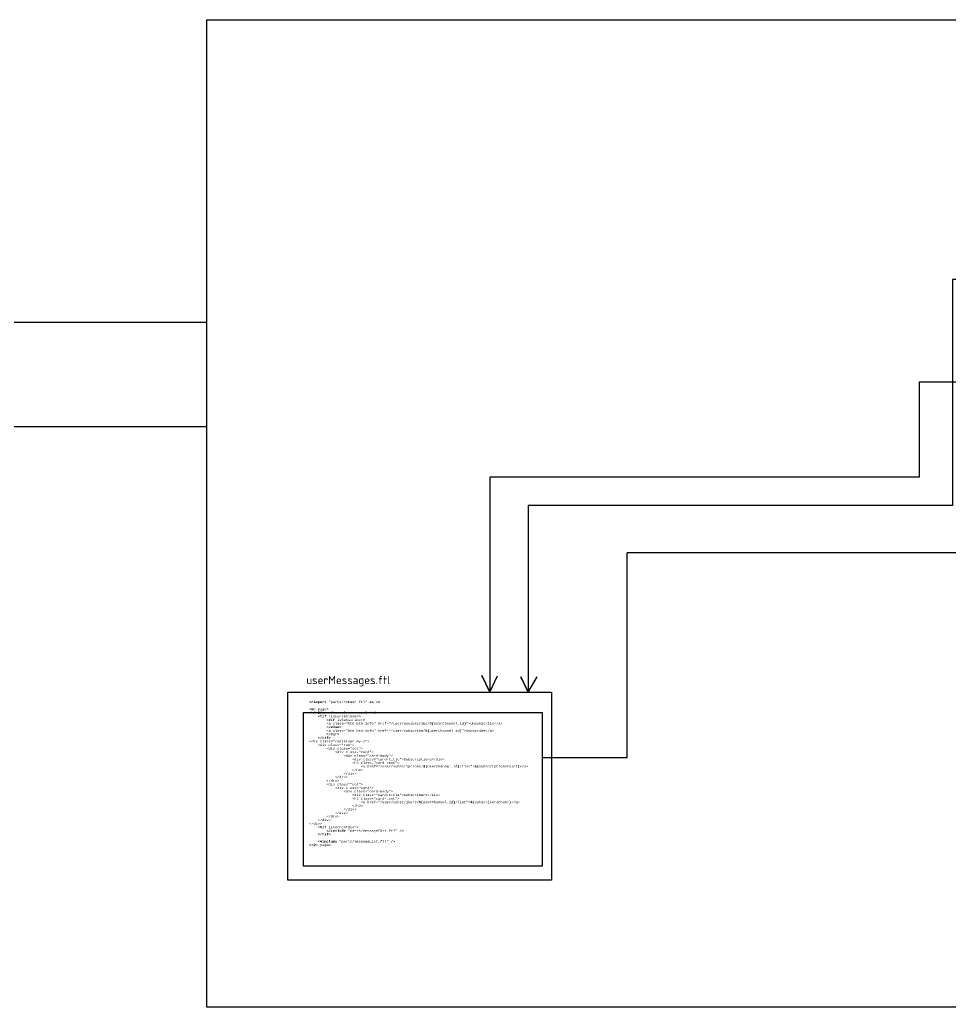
# Model space of a CAD drawing. Header units: millimetres. Extents: x 4539 to 8258, y 1617 to 3785.
# Drawn here: x 6599 to 7413, y 1872 to 2735 of the extents above; entities that cross this region are included whole.
import ezdxf

# ---------------------------------------------------------------- set-up
doc = ezdxf.new("R2010")
doc.units = ezdxf.units.MM
doc.styles.get("Standard").update_dxf_attribs({"font": 'arial.ttf'})

msp = doc.modelspace()

# ---------------------------------------------------------------- linework, layer by layer
at = {"color": 4, "lineweight": 30}
for points in [[(6762.55, 2735.07), (8257.76, 2735.07), (8257.76, 1871.78), (6762.55, 1871.78)], [(6833.52, 2147.3), (7064.04, 2147.3), (7064.04, 1982.78), (6833.52, 1982.78)]]:
    msp.add_lwpolyline(points, close=True, dxfattribs=at)
at = {"color": 1, "lineweight": 30}
for points in [[(6762.55, 2379.15), (5698.71, 2379.15), (5698.71, 2702.58), (5687.88, 2677.19), (5698.71, 2702.58), (5711.22, 2678.36)], [(6762.55, 2470.49), (6500.95, 2470.49), (6500.95, 2645.38), (6491.48, 2624.06), (6500.95, 2645.38), (6509.95, 2624.59)]]:
    msp.add_lwpolyline(points, dxfattribs=at)
at = {"color": 64, "lineweight": 30}
for points in [[(7746.13, 2546.28), (7427.93, 2546.28), (7427.93, 2508.05), (7414.79, 2508.05), (7414.79, 2310.29), (7043.62, 2310.29), (7043.62, 2147.3), (7037.38, 2160.75), (7043.62, 2147.3), (7051.46, 2160.55)], [(7467.81, 2418.26), (7385.5, 2418.26), (7385.5, 2335.1), (7010.13, 2335.1), (7010.13, 2147.3), (7003.12, 2161.93), (7010.13, 2147.3), (7016.99, 2161.46)]]:
    msp.add_lwpolyline(points, dxfattribs=at)
at = {"color": 3, "lineweight": 30}
for points in [[(7420.62, 2272.62), (7433.6, 2269), (7421.5, 2262.47), (7433.6, 2269), (7130.31, 2269)], [(7130.31, 2090.24), (7130.31, 2269)], [(7056.02, 2090.24), (7130.31, 2090.24)]]:
    msp.add_lwpolyline(points, dxfattribs=at)
msp.add_lwpolyline([(6847.14, 2129.47), (7056.02, 2129.47), (7056.02, 1994.99), (6847.14, 1994.99)], close=True, dxfattribs=at)

# ---------------------------------------------------------------- texts
at = {"attachment_point": 1}
for s, width, insert, char_height in [('{\\fISOCPEUR|b0|i0|c0|p34;userMessages.ftl}', 101.5882, (6849.67, 2161.31), 7), ('{\\fCourier New|b1|i0|c204|p49;\\H0.75x;\\C23;\\c3307724;<#import \\fCourier New|b0|i0|c204|p49;\\C75;\\c5867370;"parts/common.ftl" \\fCourier New|b1|i0|c204|p49;\\C23;\\c3307724;as \\fCourier New|b0|i0|c204|p49;\\C9;\\c13023145;c\\fCourier New|b1|i0|c204|p49;\\C23;\\c3307724;>^J^J<@\\fCourier New|b0|i0|c204|p49;\\C9;\\c13023145;c.page\\fCourier New|b1|i0|c204|p49;\\C23;\\c3307724;>^J\\fCourier New|b0|i0|c204|p49;\\C43;\\c6995944;<h3>\\fCourier New|b1|i0|c204|p49;\\C23;\\c3307724;$\\{\\fCourier New|b0|i0|c204|p49;\\C9;\\c13023145;userChannel.username\\fCourier New|b1|i0|c204|p49;\\C23;\\c3307724;\\}\\fCourier New|b0|i0|c204|p49;\\C43;\\c6995944;</h3>^J    \\fCourier New|b1|i0|c204|p49;\\C23;\\c3307724;<#if \\fCourier New|b0|i0|c204|p49;\\C153;\\c12293992;!\\C9;\\c13023145;isCurrentUser\\fCourier New|b1|i0|c204|p49;\\C23;\\c3307724;>^J        <#if \\fCourier New|b0|i0|c204|p49;\\C9;\\c13023145;isSubscriber\\fCourier New|b1|i0|c204|p49;\\C23;\\c3307724;>^J        \\fCourier New|b0|i0|c204|p49;\\C43;\\c6995944;<a \\C9;\\c12237498;class=\\C73;\\c6406821;"btn btn-info" \\C9;\\c12237498;href=\\C73;\\c6406821;"/user/unsubscribe/\\fCourier New|b1|i0|c204|p49;\\C23;\\c3307724;$\\{\\fCourier New|b0|i0|c204|p49;\\C9;\\c13023145;userChannel.id\\fCourier New|b1|i0|c204|p49;\\C23;\\c3307724;\\}\\fCourier New|b0|i0|c204|p49;\\C73;\\c6406821;"\\C43;\\c6995944;>\\C9;\\c13023145;Unsubscribe\\C43;\\c6995944;</a>^J        \\fCourier New|b1|i0|c204|p49;\\C23;\\c3307724;<#else>^J        \\fCourier New|b0|i0|c204|p49;\\C43;\\c6995944;<a \\C9;\\c12237498;class=\\C73;\\c6406821;"btn btn-info" \\C9;\\c12237498;href=\\C73;\\c6406821;"/user/subscribe/\\fCourier New|b1|i0|c204|p49;\\C23;\\c3307724;$\\{\\fCourier New|b0|i0|c204|p49;\\C9;\\c13023145;userChannel.id\\fCourier New|b1|i0|c204|p49;\\C23;\\c3307724;\\}\\fCourier New|b0|i0|c204|p49;\\C73;\\c6406821;"\\C43;\\c6995944;>\\C9;\\c13023145;Subscribe\\C43;\\c6995944;</a>^J        \\fCourier New|b1|i0|c204|p49;\\C23;\\c3307724;</#if>^J    </#if>^J\\fCourier New|b0|i0|c204|p49;\\C43;\\c6995944;<div \\C9;\\c12237498;class=\\C73;\\c6406821;"container my-3"\\C43;\\c6995944;>^J    <div \\C9;\\c12237498;class=\\C73;\\c6406821;"row"\\C43;\\c6995944;>^J        <div \\C9;\\c12237498;class=\\C73;\\c6406821;"col"\\C43;\\c6995944;>^J            <div \\C9;\\c12237498;class=\\C73;\\c6406821;"card"\\C43;\\c6995944;>^J                <div \\C9;\\c12237498;class=\\C73;\\c6406821;"card-body"\\C43;\\c6995944;>^J                    <div \\C9;\\c12237498;class=\\C73;\\c6406821;"card-title"\\C43;\\c6995944;>\\C9;\\c13023145;Subscriptions\\C43;\\c6995944;</div>^J                    <h3 \\C9;\\c12237498;class=\\C73;\\c6406821;"card-text"\\C43;\\c6995944;>^J                        <a \\C9;\\c12237498;href=\\C73;\\c6406821;"/user/subscriptions/\\fCourier New|b1|i0|c204|p49;\\C23;\\c3307724;$\\{\\fCourier New|b0|i0|c204|p49;\\C9;\\c13023145;userChannel.id\\fCourier New|b1|i0|c204|p49;\\C23;\\c3307724;\\}\\fCourier New|b0|i0|c204|p49;\\C73;\\c6406821;/list"\\C43;\\c6995944;>\\fCourier New|b1|i0|c204|p49;\\C23;\\c3307724;$\\{\\fCourier New|b0|i0|c204|p49;\\C9;\\c13023145;subscriptionsCount\\fCourier New|b1|i0|c204|p49;\\C23;\\c3307724;\\}\\fCourier New|b0|i0|c204|p49;\\C43;\\c6995944;</a>^J                    </h3>^J                </div>^J            </div>^J        </div>^J        <div \\C9;\\c12237498;class=\\C73;\\c6406821;"col"\\C43;\\c6995944;>^J            <div \\C9;\\c12237498;class=\\C73;\\c6406821;"card"\\C43;\\c6995944;>^J                <div \\C9;\\c12237498;class=\\C73;\\c6406821;"card-body"\\C43;\\c6995944;>^J                    <div \\C9;\\c12237498;class=\\C73;\\c6406821;"card-title"\\C43;\\c6995944;>\\C9;\\c13023145;Subscribers\\C43;\\c6995944;</div>^J                    <h3 \\C9;\\c12237498;class=\\C73;\\c6406821;"card-text"\\C43;\\c6995944;>^J                        <a \\C9;\\c12237498;href=\\C73;\\c6406821;"/user/subscribers/\\fCourier New|b1|i0|c204|p49;\\C23;\\c3307724;$\\{\\fCourier New|b0|i0|c204|p49;\\C9;\\c13023145;userChannel.id\\fCourier New|b1|i0|c204|p49;\\C23;\\c3307724;\\}\\fCourier New|b0|i0|c204|p49;\\C73;\\c6406821;/list"\\C43;\\c6995944;>\\fCourier New|b1|i0|c204|p49;\\C23;\\c3307724;$\\{\\fCourier New|b0|i0|c204|p49;\\C9;\\c13023145;subscribersCount\\fCourier New|b1|i0|c204|p49;\\C23;\\c3307724;\\}\\fCourier New|b0|i0|c204|p49;\\C43;\\c6995944;</a>^J                    </h3>^J                </div>^J            </div>^J        </div>^J    </div>^J</div>^J    \\fCourier New|b1|i0|c204|p49;\\C23;\\c3307724;<#if \\fCourier New|b0|i0|c204|p49;\\C9;\\c13023145;isCurrentUser\\fCourier New|b1|i0|c204|p49;\\C23;\\c3307724;>^J        <#include \\fCourier New|b0|i0|c204|p49;\\C75;\\c5867370;"parts/messageEdit.ftl" \\fCourier New|b1|i0|c204|p49;\\C23;\\c3307724;/>^J    </#if>^J^J    <#include \\fCourier New|b0|i0|c204|p49;\\C75;\\c5867370;"parts/messageList.ftl" \\fCourier New|b1|i0|c204|p49;\\C23;\\c3307724;/>^J</@\\fCourier New|b0|i0|c204|p49;\\C9;\\c13023145;c.page\\fCourier New|b1|i0|c204|p49;\\C23;\\c3307724;>}', 211.8574, (6852.18, 2139.57), 2.5)]:
    msp.add_mtext_dynamic_manual_height_columns(s, width=width, gutter_width=12.5, heights=[0], dxfattribs=dict(at, insert=insert, char_height=char_height))

doc.saveas('drawing.dxf')
